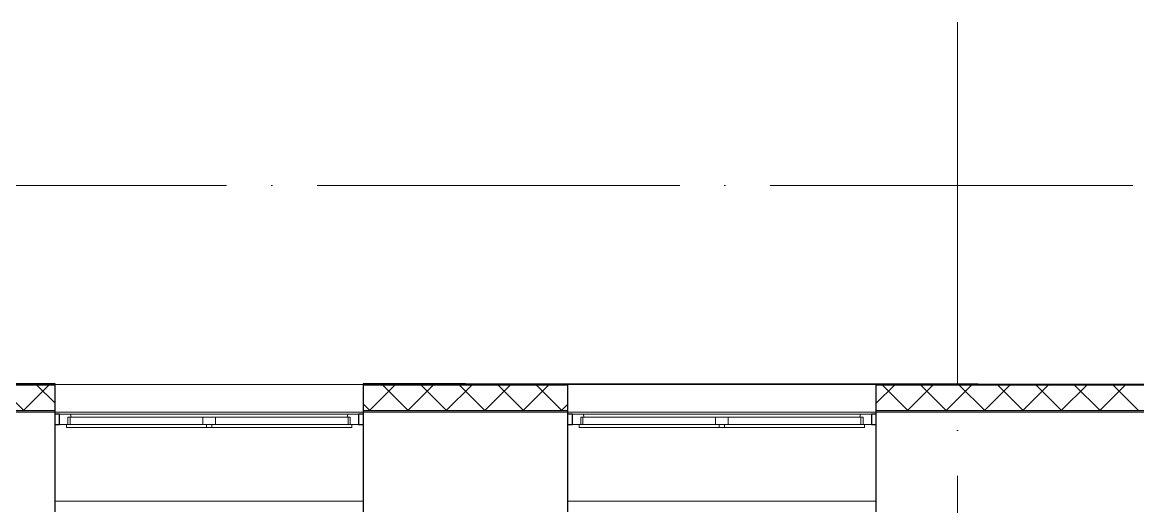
# Model space of a CAD drawing. Header units: millimetres. Extents: x -88595 to 880822, y -1054509 to -148035.
# Drawn here: x 202702 to 208858, y -268023 to -265352 of the extents above; entities that cross this region are included whole.
import ezdxf

# ---------------------------------------------------------------- set-up
doc = ezdxf.new("R2010")
doc.units = ezdxf.units.MM
doc.linetypes.add('ADSK_Линия сетки', pattern=[25, 20, -2.5, 0, -2.5])
for name, color, linetype, lineweight in [('_ Окна', 7, 'Continuous', 30), ('Оборудование', 7, 'Continuous', 18), ('Окна', 7, 'Continuous', 9), ('Оси', 7, 'Continuous', 9), ('Стены внутренние', 7, 'Continuous', 18), ('Стены наружные', 7, 'Continuous', 18), ('Стены штриховка', 7, 'Continuous', 9)]:
    doc.layers.add(name, color=color, linetype=linetype, lineweight=lineweight)

# ---------------------------------------------------------------- blocks, each defined once
blk = doc.blocks.new('1 этаж')
at = {"layer": '_ Окна'}
for p, q in [((239037.7, 660802.6), (239012.7, 660802.6)), ((239037.7, 660744.6), (239037.7, 660802.6)), ((240712.7, 660802.6), (240687.7, 660802.6)), ((240687.7, 660802.6), (240687.7, 660744.6)), ((241867.7, 660802.6), (241842.7, 660802.6)), ((241867.7, 660744.6), (241867.7, 660802.6)), ((243542.7, 660802.6), (243517.7, 660802.6)), ((243517.7, 660802.6), (243517.7, 660744.6)), ((239012.7, 660744.6), (239037.7, 660744.6)), ((240687.7, 660744.6), (240712.7, 660744.6)), ((241842.7, 660744.6), (241867.7, 660744.6)), ((243517.7, 660744.6), (243542.7, 660744.6))]:
    blk.add_line(p, q, dxfattribs=at)
at = {"layer": '_ Окна', "lineweight": 18}
for p, q in [((239097.2, 660802.6), (239037.7, 660802.6)), ((239037.7, 660802.6), (239037.7, 660744.6)), ((239101.7, 660785.6), (239097.2, 660802.6)), ((240628.3, 660802.6), (240623.7, 660785.6)), ((240687.7, 660802.6), (240628.3, 660802.6)), ((240687.7, 660744.6), (240687.7, 660802.6)), ((241927.2, 660802.6), (241867.7, 660802.6)), ((241867.7, 660802.6), (241867.7, 660744.6)), ((241931.7, 660785.6), (241927.2, 660802.6)), ((243458.3, 660802.6), (243453.7, 660785.6)), ((243517.7, 660802.6), (243458.3, 660802.6)), ((243517.7, 660744.6), (243517.7, 660802.6)), ((239037.7, 660744.6), (239075.7, 660744.6)), ((239083.7, 660744.6), (239083.7, 660785.6)), ((239083.7, 660785.6), (239095.7, 660785.6)), ((240629.7, 660785.6), (240641.7, 660785.6)), ((240641.7, 660785.6), (240641.7, 660744.6)), ((240649.7, 660744.6), (240687.7, 660744.6)), ((241867.7, 660744.6), (241905.7, 660744.6)), ((241913.7, 660744.6), (241913.7, 660785.6)), ((241913.7, 660785.6), (241925.7, 660785.6)), ((243459.7, 660785.6), (243471.7, 660785.6)), ((243471.7, 660785.6), (243471.7, 660744.6)), ((243479.7, 660744.6), (243517.7, 660744.6))]:
    blk.add_line(p, q, dxfattribs=at)
at = {"layer": 'Окна'}
for p, q in [((240628.3, 660802.6), (239097.2, 660802.6)), ((243458.3, 660802.6), (241927.2, 660802.6)), ((239075.7, 660744.6), (239847.7, 660744.6)), ((239075.7, 660727.6), (239075.7, 660744.6)), ((239095.7, 660785.6), (239827.7, 660785.6)), ((239095.7, 660744.6), (239095.7, 660785.6)), ((239827.7, 660785.6), (239897.7, 660785.6)), ((239827.7, 660785.6), (239827.7, 660744.6)), ((239847.7, 660744.6), (239877.7, 660744.6)), ((239847.7, 660744.6), (239847.7, 660727.6)), ((239877.7, 660744.6), (240649.7, 660744.6)), ((239877.7, 660727.6), (239877.7, 660744.6)), ((239897.7, 660785.6), (240629.7, 660785.6)), ((239897.7, 660744.6), (239897.7, 660785.6)), ((240629.7, 660785.6), (240629.7, 660744.6)), ((240649.7, 660744.6), (240649.7, 660727.6)), ((241905.7, 660744.6), (242677.7, 660744.6)), ((241905.7, 660727.6), (241905.7, 660744.6)), ((241925.7, 660785.6), (242657.7, 660785.6)), ((241925.7, 660744.6), (241925.7, 660785.6)), ((242657.7, 660785.6), (242727.7, 660785.6)), ((242657.7, 660785.6), (242657.7, 660744.6)), ((242677.7, 660744.6), (242707.7, 660744.6)), ((242677.7, 660744.6), (242677.7, 660727.6)), ((242707.7, 660744.6), (243479.7, 660744.6)), ((242707.7, 660727.6), (242707.7, 660744.6)), ((242727.7, 660785.6), (243459.7, 660785.6)), ((242727.7, 660744.6), (242727.7, 660785.6)), ((243459.7, 660785.6), (243459.7, 660744.6)), ((243479.7, 660744.6), (243479.7, 660727.6)), ((239847.7, 660727.6), (239075.7, 660727.6)), ((239877.7, 660727.6), (239847.7, 660727.6)), ((240649.7, 660727.6), (239877.7, 660727.6)), ((242677.7, 660727.6), (241905.7, 660727.6)), ((242707.7, 660727.6), (242677.7, 660727.6)), ((243479.7, 660727.6), (242707.7, 660727.6))]:
    blk.add_line(p, q, dxfattribs=at)
at = {"layer": 'Оси', "linetype": 'ADSK_Линия сетки', "ltscale": 100}
for p, q in [((243992.7, 662962.6), (243992.7, 631836.5)), ((252460, 662062.6), (175520.4, 662062.6))]:
    blk.add_line(p, q, dxfattribs=at)
at = {"layer": 'Стены внутренние', "lineweight": 30}
for p, q in [((239012.7, 660964.6), (237912.7, 660964.6)), ((239012.7, 660822.6), (239012.7, 660964.6)), ((241842.7, 660964.6), (240712.7, 660964.6)), ((240712.7, 660964.6), (240712.7, 660822.6)), ((241842.7, 660822.6), (241842.7, 660964.6)), ((250894.7, 660964.6), (243542.7, 660964.6)), ((243542.7, 660964.6), (243542.7, 660822.6)), ((239012.7, 660812.6), (237912.7, 660812.6)), ((239012.7, 660262.6), (239012.7, 660812.6)), ((241842.7, 660812.6), (240712.7, 660812.6)), ((240712.7, 660812.6), (240712.7, 660262.6)), ((241842.7, 660262.6), (241842.7, 660812.6)), ((250742.7, 660812.6), (243542.7, 660812.6)), ((243542.7, 660812.6), (243542.7, 660262.6))]:
    blk.add_line(p, q, dxfattribs=at)
at = {"layer": 'Стены внутренние', "linetype": 'Continuous', "lineweight": 9}
for p, q in [((238839.6, 660822.6), (238699.6, 660962.6)), ((238838.3, 660822.6), (238978.3, 660962.6)), ((239010.7, 660863.7), (238911.8, 660962.6)), ((238942.5, 660964.6), (238941.3, 660962.6)), ((240747.4, 660822.6), (240887.4, 660962.6)), ((240819.5, 660964.6), (240818.4, 660962.6)), ((240961, 660822.6), (240821, 660962.6)), ((240902.6, 660962.6), (240901.5, 660964.6)), ((240959.6, 660822.6), (241099.6, 660962.6)), ((241173.1, 660822.6), (241033.1, 660962.6)), ((241171.7, 660822.6), (241311.7, 660962.6)), ((241385.2, 660822.6), (241245.2, 660962.6)), ((241383.8, 660822.6), (241523.8, 660962.6)), ((241597.4, 660822.6), (241457.4, 660962.6)), ((241489.2, 660962.6), (241488, 660964.6)), ((241596, 660822.6), (241736, 660962.6)), ((241809.5, 660822.6), (241669.5, 660962.6)), ((241840.7, 660927.1), (241842.7, 660927.1)), ((243544.7, 660862.2), (243645.2, 660962.6)), ((243718.7, 660822.6), (243578.7, 660962.6)), ((243635.2, 660964.6), (243634, 660962.6)), ((243717.3, 660822.6), (243857.3, 660962.6)), ((243930.8, 660822.6), (243790.8, 660962.6)), ((243869.8, 660964.6), (243868.6, 660962.6)), ((243929.4, 660822.6), (244069.4, 660962.6)), ((244142.9, 660822.6), (244002.9, 660962.6)), ((244141.6, 660822.6), (244281.6, 660962.6)), ((244355.1, 660822.6), (244215.1, 660962.6)), ((244304.8, 660962.6), (244303.7, 660964.6)), ((244353.7, 660822.6), (244493.7, 660962.6)), ((244567.2, 660822.6), (244427.2, 660962.6)), ((244565.8, 660822.6), (244705.8, 660962.6)), ((244779.3, 660822.6), (244639.3, 660962.6)), ((244778, 660822.6), (244918, 660962.6)), ((244991.5, 660822.6), (244851.5, 660962.6)), ((243544.7, 660856.7), (243542.7, 660860.2)), ((240748.8, 660822.6), (240714.7, 660856.7)), ((241808.1, 660822.6), (241840.7, 660855.2))]:
    blk.add_line(p, q, dxfattribs=at)
at = {"layer": 'Стены внутренние'}
for p, q in [((239012.7, 660964.6), (240712.7, 660964.6)), ((241842.7, 660964.6), (243542.7, 660964.6)), ((239012.7, 660812.6), (240712.7, 660812.6)), ((241842.7, 660812.6), (243542.7, 660812.6)), ((239012.7, 660322.6), (240712.7, 660322.6)), ((241842.7, 660322.6), (243542.7, 660322.6))]:
    blk.add_line(p, q, dxfattribs=at)
at = {"layer": 'Стены наружные', "lineweight": 30}
for p, q in [((239012.7, 660969.6), (238462.7, 660969.6)), ((239012.7, 660964.6), (239012.7, 660969.6)), ((241277.7, 660969.6), (240712.7, 660969.6)), ((240712.7, 660969.6), (240712.7, 660964.6)), ((241277.7, 660964.6), (241277.7, 660969.6)), ((239012.7, 660812.6), (239012.7, 660822.6)), ((240712.7, 660822.6), (240712.7, 660812.6)), ((241842.7, 660812.6), (241842.7, 660822.6)), ((243542.7, 660822.6), (243542.7, 660812.6))]:
    blk.add_line(p, q, dxfattribs=at)
at = {"layer": 'Стены наружные', "linetype": 'Continuous', "lineweight": 9}
for p, q in [((238945.3, 660969.6), (238942.5, 660964.6)), ((240822.3, 660969.4), (240819.5, 660964.6)), ((240901.5, 660964.6), (240898.6, 660969.6))]:
    blk.add_line(p, q, dxfattribs=at)
at = {"layer": 'Стены наружные'}
for p, q in [((241277.7, 660969.6), (244107.7, 660969.6)), ((241842.7, 660964.6), (241842.7, 660969.6)), ((243542.7, 660969.6), (243542.7, 660964.6)), ((244107.7, 660964.6), (244107.7, 660969.6))]:
    blk.add_line(p, q, dxfattribs=at)
at = {"layer": 'Стены штриховка'}
for p, q in [((239010.7, 660962.6), (237914.7, 660962.6)), ((239010.7, 660962.6), (239010.7, 660822.6)), ((241840.7, 660962.6), (240714.7, 660962.6)), ((240714.7, 660822.6), (240714.7, 660962.6)), ((241840.7, 660962.6), (241840.7, 660822.6)), ((250894.7, 660962.6), (243544.7, 660962.6)), ((243544.7, 660822.6), (243544.7, 660962.6)), ((237912.7, 660822.6), (239012.7, 660822.6)), ((240712.7, 660822.6), (241842.7, 660822.6)), ((243542.7, 660822.6), (250742.7, 660822.6))]:
    blk.add_line(p, q, dxfattribs=at)

msp = doc.modelspace()

# ---------------------------------------------------------------- block references
at = {"layer": 'Оборудование', "color": 5, "true_color": 0x0000ff}
msp.add_blockref('1 этаж', (-36129.5, -928314.5), dxfattribs=at)

doc.saveas('drawing.dxf')
